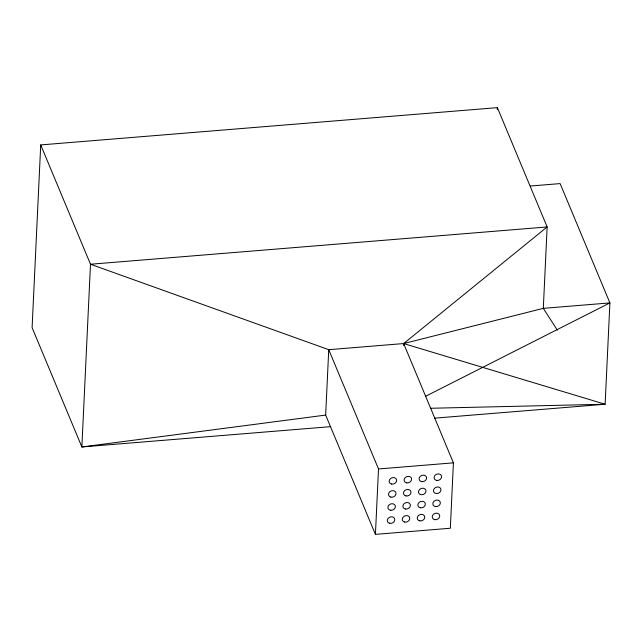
<?xml version="1.0" encoding="UTF-8"?>
<svg xmlns="http://www.w3.org/2000/svg" width="642" height="642" viewBox="0 0 642 642"><rect width="100%" height="100%" fill="white"/><g stroke="black" fill="none" stroke-linecap="round" stroke-linejoin="round"><path stroke-width="0.96" d="M557.4 330.221L543.309 308.353L547.144 226.955L497.365 107.639L40.719 144.923L32.1 327.653L81.871 446.968L330.518 426.665M375.418 534.361L378.507 468.965L328.744 349.681L403.657 343.558L453.413 462.85L450.331 528.246L375.418 534.361L325.663 415.077L328.744 349.681L90.49 264.239L40.719 144.923M403.561 345.54L403.657 343.558L547.144 226.955L90.49 264.239L81.871 446.968L325.663 415.077M497.277 109.621L497.365 107.639M425.558 396.299L609.9 302.912L560.129 183.596L530.308 186.028M434.369 418.183L605.125 404.243L609.9 302.912L543.309 308.353L403.657 343.558L605.125 404.243L430.654 408.264M378.507 468.965L453.413 462.85M391.484 484.036A3.836 3.178 -22.6 0 0 396.595 479.959A3.836 3.178 -22.6 0 0 390.577 478.563A3.836 3.178 -22.6 0 0 391.484 484.036M406.643 482.848A3.836 3.178 -22.6 0 0 411.546 478.579A3.836 3.178 -22.6 0 0 405.415 477.455A3.836 3.178 -22.6 0 0 406.643 482.848M421.754 481.644A3.836 3.178 -22.6 0 0 426.497 477.239A3.836 3.178 -22.6 0 0 420.293 476.324A3.836 3.178 -22.6 0 0 421.754 481.644M436.889 480.441A3.836 3.178 -22.6 0 0 441.439 475.891A3.836 3.178 -22.6 0 0 435.156 475.216A3.836 3.178 -22.6 0 0 436.889 480.441M390.777 497.093A3.836 3.178 -22.6 0 0 395.994 493.12A3.836 3.178 -22.6 0 0 390.031 491.579A3.836 3.178 -22.6 0 0 390.777 497.093M390.737 510.278A3.836 3.178 -22.6 0 0 395.255 505.695A3.836 3.178 -22.6 0 0 388.956 505.061A3.836 3.178 -22.6 0 0 390.737 510.278M389.469 523.23A3.836 3.178 -22.6 0 0 394.766 519.354A3.836 3.178 -22.6 0 0 388.867 517.685A3.836 3.178 -22.6 0 0 389.469 523.23M406.017 495.929A3.836 3.178 -22.6 0 0 410.928 491.668A3.836 3.178 -22.6 0 0 404.797 490.528A3.836 3.178 -22.6 0 0 406.017 495.929M405.6 509.042A3.836 3.178 -22.6 0 0 410.27 504.572A3.836 3.178 -22.6 0 0 404.027 503.753A3.836 3.178 -22.6 0 0 405.6 509.042M404.484 522.018A3.836 3.178 -22.6 0 0 409.74 518.094A3.836 3.178 -22.6 0 0 403.818 516.489A3.836 3.178 -22.6 0 0 404.484 522.018M436.44 493.538A3.836 3.178 -22.6 0 0 440.773 488.827A3.836 3.178 -22.6 0 0 434.417 488.418A3.836 3.178 -22.6 0 0 436.44 493.538M420.382 507.782A3.836 3.178 -22.6 0 0 425.293 503.521A3.836 3.178 -22.6 0 0 419.162 502.389A3.836 3.178 -22.6 0 0 420.382 507.782M435.838 506.618A3.836 3.178 -22.6 0 0 440.155 501.9A3.836 3.178 -22.6 0 0 433.799 501.506A3.836 3.178 -22.6 0 0 435.838 506.618M419.884 520.887A3.836 3.178 -22.6 0 0 424.651 516.497A3.836 3.178 -22.6 0 0 418.448 515.558A3.836 3.178 -22.6 0 0 419.884 520.887M434.706 519.635A3.836 3.178 -22.6 0 0 439.666 515.414A3.836 3.178 -22.6 0 0 433.567 514.218A3.836 3.178 -22.6 0 0 434.706 519.635M420.59 494.605A3.836 3.178 -22.6 0 0 425.967 490.817A3.836 3.178 -22.6 0 0 420.133 489.035A3.836 3.178 -22.6 0 0 420.59 494.605"/></g></svg>
